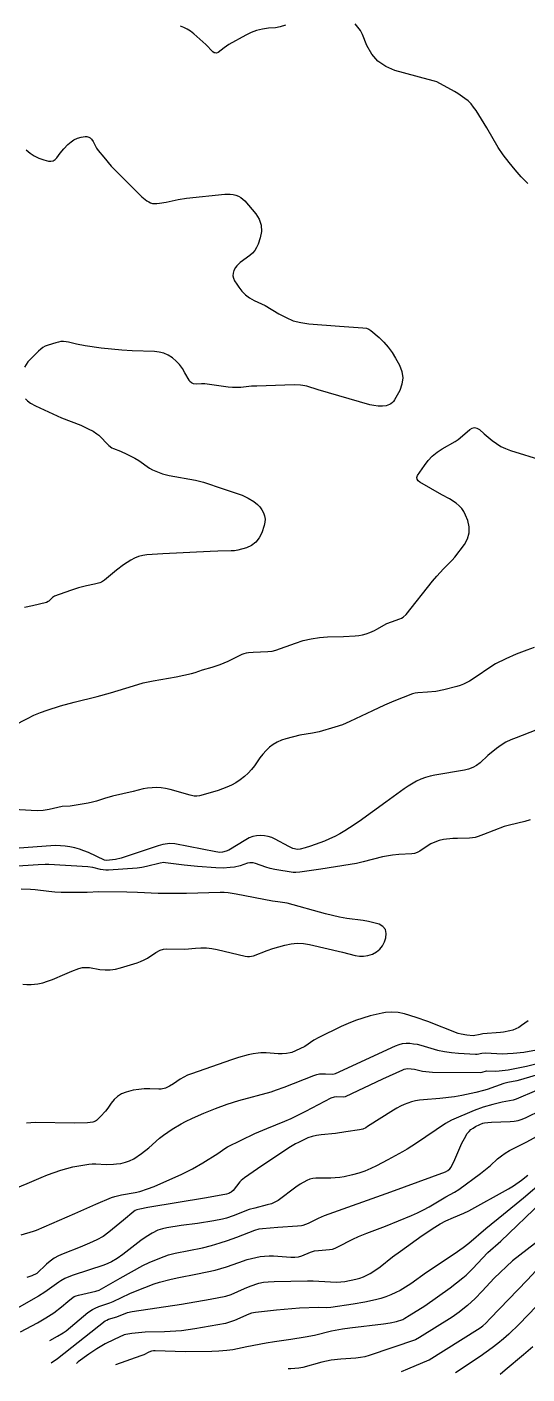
# Model space of a CAD drawing. Header units: centimetres. Extents: x 0 to 1311401, y -389375 to 85618.
# Drawn here: x 693938 to 698525, y -281712 to -269352 of the extents above; entities that cross this region are included whole.
import ezdxf

# ---------------------------------------------------------------- set-up
doc = ezdxf.new("R2010")
doc.units = ezdxf.units.CM
doc.header["$LTSCALE"] = 4
doc.layers.add('CURVAS-INTERMEDIARIAS', color=39, linetype='Continuous')
doc.layers.add('CURVAS-MESTRA', color=34, linetype='Continuous')

msp = doc.modelspace()

# ---------------------------------------------------------------- linework, layer by layer
at = {"layer": 'CURVAS-INTERMEDIARIAS'}
for points, elevation in [([(693931.601, -270478.854), (693967.34, -270509.455), (694005.556, -270535.759), (694047.486, -270555.615), (694091.892, -270571.175), (694134.73, -270582.381), (694157.714, -270583.707), (694178.779, -270580.006), (694196.979, -270568.773), (694213.278, -270552.517), (694243.381, -270510.747), (694276.427, -270471.263), (694312.361, -270431.34), (694342.037, -270405.159), (694368.057, -270387.253), (694400.486, -270373.55), (694435.195, -270364.018), (694470.453, -270358.156), (694488.07, -270358.308), (694504.303, -270361.894), (694518.439, -270370.627), (694531.192, -270382.793), (694545.426, -270403.016), (694558.478, -270426.73), (694575.644, -270463.569), (694591.045, -270485.812), (694641.648, -270547.88), (694711.658, -270629.161), (694785.954, -270706.551), (694991.571, -270909.485), (695021.598, -270935.453), (695037.865, -270946.758), (695054.77, -270957.238), (695072.542, -270965.162), (695090.802, -270970.724), (695109.784, -270972.76), (695129.241, -270972.442), (695152.064, -270969.867), (695214.2, -270960.658), (695325.948, -270935.142), (695401.097, -270921.871), (695751.937, -270886.384), (695803.154, -270886.083), (695828.431, -270889.698), (695853.555, -270895.19), (695877.243, -270904.176), (695899.324, -270915.663), (695918.995, -270930.921), (695937.056, -270948.699), (696035.79, -271065.366), (696066.715, -271116.928), (696085.934, -271170.687), (696087.605, -271227.761), (696077.59, -271287.036), (696057.447, -271345.889), (696043.914, -271375.862), (696027.164, -271403.447), (696005.576, -271427.432), (695980.779, -271449.031), (695892.465, -271513.829), (695876.872, -271527.52), (695862.75, -271542.415), (695850.826, -271559.124), (695835.173, -271587.571), (695827.931, -271611.419), (695825.653, -271634.947), (695830.816, -271658.025), (695840.943, -271680.784), (695862.369, -271713.322), (695880.2, -271740.412), (695909.554, -271777.596), (695942.338, -271810.753), (695980.282, -271837.868), (696021.648, -271860.944), (696123.564, -271906.879), (696249.385, -271985.211), (696313.974, -272019.295), (696380.724, -272046.836), (696450.716, -272064.558), (696522.878, -272075.747), (696805.203, -272098.166), (697019.445, -272111.831), (697052.82, -272116.495), (697073.596, -272123.575), (697091.812, -272135.798), (697166.926, -272202.008), (697210.475, -272244.541), (697250.854, -272289.64), (697286.446, -272338.598), (697318.856, -272390.131), (697355.464, -272455.482), (697376.675, -272513.277), (697385.916, -272571.122), (697377.204, -272629.046), (697356.522, -272687.029), (697308.999, -272773.733), (697299.798, -272787.165), (697289.184, -272799.09), (697276.479, -272808.723), (697262.352, -272816.836), (697231.066, -272827.314), (697198.331, -272831.373), (697160.648, -272831.325), (697118.495, -272826.56), (697082.504, -272818.554), (696608.366, -272682.436), (696506.205, -272648.415), (696469.348, -272640.767), (696448.083, -272638.086), (696389.072, -272635.812), (696045.091, -272646.62), (695996.611, -272649.28), (695900.038, -272659.082), (695861.296, -272660.49), (695822.581, -272659.39), (695784.031, -272655.584), (695569.404, -272627.203), (695538.555, -272626.371), (695492.194, -272628.916), (695466.397, -272625.479), (695453.342, -272621.476), (695447.458, -272618.109), (695432.247, -272604.05), (695424.518, -272592.508), (695387.372, -272524.634), (695363.25, -272486.389), (695336.329, -272450.516), (695305.21, -272418.224), (695271.298, -272388.316), (695233.407, -272364.372), (695193.814, -272345.86), (695151.403, -272335.301), (695107.124, -272330.031), (694902.905, -272324.208), (694808.369, -272318.483), (694714.083, -272309.542), (694619.971, -272298.453), (694472.832, -272277.815), (694392.357, -272262.029), (694319.794, -272244.015), (694296.326, -272239.762), (694272.838, -272237.816), (694249.313, -272239.308), (694225.767, -272243.108), (694202.299, -272249.061), (694132.858, -272270.167), (694106.287, -272281.293), (694084.1, -272293.32), (694063.823, -272308.335), (694044.81, -272325.346), (693973.87, -272398.523), (693947.452, -272425.771), (693914.148, -272472.91)], 77837.651), ([(693924.731, -272764.441), (693941.561, -272782.519), (693971.681, -272804.42), (694017.25, -272829.538), (694254.739, -272937.333), (694431.211, -273005.805), (694499.534, -273038.329), (694544.536, -273061.802), (694580.062, -273084.063), (694596.252, -273097.32), (694688.732, -273191.599), (694715.363, -273213.24), (694730.494, -273221.143), (694796.059, -273245.445), (694855.128, -273270.949), (694927.95, -273307.649), (694962.579, -273329.115), (695062.545, -273398.831), (695090.352, -273415.146), (695119.468, -273428.986), (695149.455, -273441.183), (695180.328, -273451.325), (695243.049, -273467.865), (695482.671, -273509.619), (695555.998, -273527.885), (695604.059, -273542.975), (695693.063, -273574.697), (695855.622, -273628.559), (695912.182, -273649.322), (695966.661, -273674.212), (696017.565, -273705.789), (696052.696, -273733.814), (696074.278, -273756.013), (696092.136, -273781.304), (696107.518, -273808.652), (696117.134, -273837.853), (696122.253, -273867.318), (696120.608, -273897.186), (696114.457, -273927.306), (696092.579, -273994.068), (696068.993, -274040.61), (696038.61, -274080.109), (695998.03, -274109.029), (695950.644, -274130.895), (695873.122, -274151.796), (695842.843, -274157.261), (695812.212, -274160.076), (695688.203, -274161.983), (695616.792, -274164.675), (695185.406, -274186.572), (695038.609, -274196.898), (694999.552, -274202.809), (694961.577, -274212.132), (694925.251, -274226.575), (694890.016, -274244.442), (694823.03, -274288.035), (694759.605, -274336.654), (694648.943, -274428.45), (694621.516, -274446.512), (694606.499, -274452.972), (694558.334, -274466.048), (694483.892, -274481.417), (694410.113, -274499.067), (694337.843, -274522.154), (694189.125, -274575.807), (694171.865, -274585.794), (694139.775, -274619.779), (694133.007, -274624.924), (694117.267, -274631.675), (693988.465, -274663.375), (693914.723, -274678.022)], 77837.651), ([(698590.241, -275045.781), (698522.092, -275069.66), (698424.495, -275106.626), (698328.877, -275148.468), (698236.493, -275196.614), (698192.09, -275223.784), (698049.775, -275320.193), (697996.501, -275353.69), (697940.883, -275382.103), (697911.667, -275392.953), (697881.737, -275402.121), (697760.737, -275433.447), (697686.866, -275448.577), (697611.826, -275456.041), (697523.413, -275461.289), (697497.919, -275464.658), (697473.137, -275470.925), (697302.357, -275538.614), (697218.154, -275574.73), (697107.243, -275625.95), (696899.679, -275725.541), (696831.954, -275754.92), (696761.84, -275778.021), (696616.547, -275818.066), (696557.754, -275830.416), (696498.347, -275839.937), (696439.355, -275851.551), (696313.626, -275882.856), (696272.597, -275896.369), (696233.419, -275913.416), (696196.991, -275935.765), (696162.405, -275961.637), (696130.805, -275991.597), (696101.208, -276023.275), (696074.623, -276057.517), (696024.067, -276131.559), (695996.913, -276166.415), (695966.645, -276198.598), (695934.293, -276229.007), (695893.615, -276260.646), (695854.964, -276286.415), (695813.878, -276308.086), (695771.168, -276327.025), (695691.756, -276356.79), (695619.305, -276380.31), (695521.235, -276406.669), (695496.155, -276409.668), (695470.797, -276409.12), (695433.488, -276402.107), (695249.958, -276348.031), (695209.85, -276338.728), (695169.443, -276332.573), (695128.605, -276331.172), (695087.468, -276332.918), (695042.562, -276337.465), (695005.108, -276343.146), (694913.442, -276367.535), (694721.931, -276410.507), (694648.007, -276431.353), (694574.874, -276454.889), (694537.938, -276465.175), (694500.523, -276473.498), (694335.204, -276500.753), (694262.031, -276506.181), (694140.601, -276533.688), (694086.995, -276542.699), (694032.634, -276543.453), (693650.207, -276522.785)], 77638.323), ([(698604.443, -275805.274), (698424.504, -275873.551), (698376.988, -275893.214), (698331.028, -275915.698), (698287.391, -275942.401), (698245.3, -275971.924), (698164.523, -276036.463), (698094.114, -276102.592), (698061.533, -276127.71), (698026.265, -276148.165), (697988.786, -276161.665), (697949.6, -276171.018), (697678.78, -276217.565), (697635.417, -276226.927), (697592.888, -276238.845), (697551.64, -276254.588), (697511.217, -276272.885), (697433.809, -276316.773), (697396.805, -276341.418), (697229.585, -276466.105), (696984.223, -276641.942), (696897.35, -276700.856), (696852.609, -276728.267), (696807.225, -276754.658), (696760.816, -276779.137), (696713.718, -276802.079), (696665.57, -276822.75), (696539.086, -276869.716), (696490.923, -276884.161), (696444.971, -276895.518), (696417.612, -276898.451), (696390.393, -276894.427), (696377.002, -276890.16), (696338.565, -276873.179), (696215.435, -276805.134), (696183.082, -276790.443), (696149.848, -276779.257), (696115.284, -276773.35), (696079.828, -276770.956), (696044.492, -276774.221), (696010.193, -276781.092), (695977.421, -276793.363), (695945.685, -276809.24), (695790.304, -276904.067), (695765.967, -276914.238), (695731.216, -276923.498), (695706.905, -276925.241), (695669.992, -276920.531), (695292.781, -276848.358), (695248.765, -276844.404), (695226.795, -276845.982), (695183.015, -276854.416), (695139.828, -276866.334), (694802.392, -276979.164), (694749.687, -276991.037), (694668.977, -277001.052), (694649.27, -276996.682), (694501.121, -276927.523), (694460.162, -276910.31), (694418.492, -276895.306), (694375.783, -276883.617), (694332.372, -276874.14), (694288.335, -276868.054), (694244.201, -276864.189), (694199.892, -276863.688), (694155.484, -276865.428), (693782.779, -276894.627)], 77538.659), ([(698551.842, -276627.995), (698504.666, -276640.99), (698363.756, -276674.974), (698314.989, -276689.064), (698219.606, -276723.977), (698125.28, -276762.389), (698075.206, -276780.698), (698049.794, -276788.075), (698024.101, -276793.616), (697997.956, -276796.399), (697887.873, -276796.986), (697845.202, -276798.814), (697757.29, -276808.806), (697717.546, -276817.884), (697679.191, -276830.421), (697642.949, -276848.143), (697608.097, -276869.313), (697539.954, -276915.926), (697516.786, -276927.447), (697492.436, -276935.436), (697467.014, -276938.747), (697350.2, -276943.675), (697289.822, -276950.392), (697200.179, -276967.675), (697021.652, -277012.944), (696961.813, -277026.398), (696901.561, -277037.861), (696633.365, -277079.207), (696440.481, -277106.56), (696405.289, -277109.709), (696378.893, -277108.857), (696210.094, -277081.806), (696169.777, -277072.697), (696130.067, -277061.238), (696032.771, -277027.052), (696012.426, -277021.753), (696001.993, -277020.678), (695980.881, -277021.228), (695960.215, -277025.184), (695893.274, -277047.847), (695840.713, -277059.98), (695802.452, -277065.035), (695736.907, -277069.104), (695671.255, -277067.448), (695503.544, -277055.252), (695378.995, -277042.688), (695209.59, -277020.784), (695192.763, -277019.926), (695159.352, -277025.279), (695032.868, -277055.512), (694990.371, -277063.422), (694947.516, -277069.098), (694686.727, -277088.663), (694661.565, -277089.084), (694636.502, -277086.775), (694611.65, -277082.337), (694542.331, -277064.811), (694495.489, -277057.173), (694138.653, -277037.716), (694105.623, -277037.331), (694039.561, -277039.755), (693808.907, -277055.409)], 77438.995), ([(693899.246, -278136.388), (693938.174, -278138.693), (693977.466, -278137.934), (694037.945, -278130.78), (694083.354, -278121.755), (694127.62, -278108.222), (694171.124, -278091.679), (694283.792, -278042.527), (694348.161, -278016.45), (694414.838, -277991.326), (694446.253, -277983.001), (694478.693, -277980.874), (694511.515, -277983.095), (694607.429, -277998.975), (694655.09, -278003.876), (694702.434, -278004.188), (694749.328, -277997.607), (694795.906, -277986.426), (694947.22, -277938.087), (694980.476, -277925.885), (695012.86, -277911.88), (695043.945, -277895.193), (695120.747, -277845.811), (695160.925, -277823.901), (695189.319, -277814.156), (695219.16, -277810.901), (695384.511, -277812.384), (695484.144, -277803.462), (695533.768, -277800.921), (695583.165, -277801.693), (695632.237, -277807.463), (695681.084, -277816.535), (695940.195, -277878.875), (695959.534, -277881.829), (695978.743, -277882.417), (695997.723, -277879.467), (696016.563, -277874.149), (696140.071, -277827.435), (696194.279, -277808.745), (696304.165, -277775.862), (696361.536, -277764.739), (696417.749, -277759.554), (696474.116, -277762.759), (696530.575, -277771.555), (696831.836, -277842.075), (696948.555, -277870.859), (696987.169, -277876.896), (697025.484, -277878.186), (697063.391, -277872.356), (697107.087, -277859.437), (697143.189, -277839.622), (697174.333, -277814.99), (697198.059, -277783.16), (697216.839, -277746.504), (697229.918, -277709.494), (697232.794, -277669.121), (697225.062, -277634.105), (697201.42, -277607.148), (697167.19, -277585.552), (697118.789, -277572.306), (697070.023, -277560.816), (697020.72, -277551.963), (696871.449, -277531.731), (696805.565, -277520.353), (696740.311, -277505.838), (696675.465, -277489.229), (696323.353, -277390.193), (696237.9, -277380.399), (696188.923, -277373.127), (695856.442, -277307.898), (695783.691, -277297.046), (695747.009, -277294.487), (695710.244, -277294.244), (695399.73, -277301.97), (695271.238, -277303.514), (695142.749, -277301.522), (694950.72, -277292.315), (694854.607, -277290.191), (694598.508, -277287.768), (694491.517, -277292.575), (694250.291, -277292.868), (694194.087, -277290.322), (694138.049, -277285.282), (694013.259, -277269.795), (693970.227, -277266.002), (693883.827, -277263.696)], 77339.331), ([(698533.68, -278470.817), (698473.066, -278515.192), (698448.445, -278531.066), (698422.866, -278544.889), (698395.833, -278555.605), (698367.835, -278564.248), (698309.957, -278575.754), (698280.707, -278579.432), (698119.765, -278591.939), (698095.298, -278595.893), (698031.039, -278610.072), (697973.87, -278604.185), (697920.094, -278594.253), (697893.914, -278586.468), (697613.784, -278476.058), (697506.815, -278439.264), (697400.776, -278407.801), (697343.247, -278395.584), (697284.577, -278391.68), (697225.754, -278395.461), (697196.687, -278400.126), (697086.449, -278426.245), (697017.821, -278445.585), (696950.255, -278467.839), (696884.295, -278494.463), (696819.408, -278524.002), (696614.108, -278625.713), (696570.12, -278649.98), (696486.584, -278705.699), (696442.063, -278728.844), (696368.398, -278761.626), (696352.524, -278765.809), (696317.559, -278771.016), (696280.181, -278774.42), (696242.663, -278773.642), (696130.534, -278765.611), (696083.138, -278765.908), (696059.453, -278767.442), (696012.427, -278773.695), (695966.109, -278783.911), (695878.866, -278808.388), (695813.182, -278829.732), (695447.038, -278956.151), (695410.898, -278970.516), (695375.853, -278986.969), (695342.461, -279006.544), (695280.739, -279049.954), (695245.718, -279071.762), (695207.675, -279087.712), (695167.582, -279096.979), (695147.14, -279098.676), (695065.244, -279096.239), (695014.123, -279096.568), (694963.419, -279100.236), (694913.321, -279108.912), (694846.574, -279125.966), (694806.376, -279142.662), (694769.695, -279164.134), (694738.286, -279192.781), (694710.404, -279226.205), (694678.284, -279272.64), (694658.066, -279299.027), (694613.804, -279348.702), (694575.322, -279386.452), (694565.331, -279393.08), (694542.594, -279401.225), (694517.933, -279404.971), (694493.038, -279406.636), (694376.327, -279408.867), (694013.202, -279404.798), (693972.967, -279405.728), (693932.988, -279410.151)], 77339.331), ([(693883.386, -280434.544), (693996.826, -280401.457), (694026.301, -280391.131), (694377.657, -280240.241), (694569.66, -280153.952), (694714.141, -280093.77), (694744.059, -280083.729), (694805.375, -280068.591), (694931.002, -280046.177), (694972.59, -280036.446), (695044.048, -280013.908), (695103.972, -279990.993), (695359.479, -279877.606), (695457.564, -279830.311), (695551.616, -279775.44), (695687.973, -279688.511), (695751.462, -279644.1), (695777.739, -279627.872), (696027.301, -279505.35), (696137.135, -279457.823), (696304.527, -279392.619), (696361.546, -279366.776), (696497.058, -279299.789), (696728.251, -279178.881), (696758.234, -279168.213), (696773.937, -279166.38), (696841.607, -279169.737), (696859.501, -279165.207), (697201.713, -279003.964), (697384.431, -278919.872), (697399.044, -278914.503), (697413.926, -278910.695), (697429.216, -278909.232), (697460.513, -278911.039), (697491.68, -278916.137), (697566.144, -278932.859), (697596.342, -278937.707), (697626.804, -278940.475), (697657.434, -278941.835), (698093.735, -278945.727), (698114.551, -278942.386), (698152.236, -278930.901), (698230.988, -278932.038), (698270.239, -278929.304), (698351.691, -278919.771), (698520.42, -278886.283), (698618.603, -278863.867)], 77140.003), ([(698803.611, -278912.794), (698465.852, -279013.27), (698431.783, -279021.532), (698349.549, -279037.985), (698313.309, -279047.244), (698158.03, -279100.424), (698124.112, -279110.883), (698055.348, -279128.597), (697925.325, -279156.534), (697858.43, -279168.138), (697723.448, -279183.474), (697573.974, -279194.957), (697537.567, -279199.249), (697501.58, -279205.494), (697466.228, -279214.664), (697431.29, -279225.765), (697397.212, -279239.447), (697363.844, -279254.557), (697331.536, -279271.83), (697299.946, -279290.542), (697062.243, -279442.031), (697045.053, -279451.971), (697017.779, -279463.879), (696989.02, -279471.267), (696863.778, -279491.32), (696766.826, -279504.163), (696636.007, -279517.865), (696594.92, -279524.172), (696554.581, -279533.18), (696515.376, -279546.26), (696476.918, -279562.042), (696427.178, -279586.169), (696402.135, -279599.502), (696353.586, -279628.927), (696090.728, -279802.04), (695934.121, -279910.424), (695903.826, -279935.233), (695890.33, -279949.372), (695828.124, -280029.088), (695811.96, -280042.308), (695799.585, -280049.772), (695789.053, -280054.881), (695766.581, -280061.646), (695584.275, -280096.264), (695046.13, -280184.763), (694972.574, -280197.913), (694944.33, -280206.298), (694931.263, -280213.006), (694919.391, -280221.647), (694824.791, -280301.38), (694689.378, -280411.783), (694635.855, -280449.866), (694577.844, -280480.695), (694510.677, -280510.613), (694424.996, -280546.942), (694269.148, -280609.292), (694227.992, -280628.376), (694188.617, -280650.272), (694151.909, -280676.39), (694116.962, -280705.317), (694028.615, -280788.454), (693981.588, -280810.68), (693935.715, -280825.67)], 77040.339), ([(698611.542, -279110.232), (698425.975, -279190.818), (698397.1, -279199.765), (698297.98, -279218.258), (698209.79, -279237.989), (698122.972, -279262.251), (698038.534, -279293.824), (697831.953, -279382.336), (697777.428, -279412.45), (697510.162, -279593.627), (697425.231, -279648.389), (697381.841, -279674.246), (697249.147, -279747.652), (697144.105, -279802.267), (697090.671, -279827.303), (697036.307, -279849.856), (696980.541, -279868.694), (696923.847, -279885.04), (696847.461, -279902.705), (696806.621, -279909.321), (696765.403, -279912.887), (696723.929, -279914.429), (696587.901, -279915.342), (696559.191, -279918.127), (696531.384, -279924.423), (696505.228, -279935.768), (696445.032, -279970.744), (696404.489, -279998.637), (696241.448, -280119.028), (696218.552, -280133.579), (696180.972, -280149.321), (696141.691, -280160.835), (696027.41, -280188.923), (695977.179, -280203.423), (695830.603, -280259.802), (695768.112, -280280.753), (695730.268, -280291.398), (695653.13, -280306.877), (695501.717, -280329.687), (695352.747, -280348.652), (695222.267, -280369.35), (695180.233, -280378.43), (695139.501, -280391.978), (695085.024, -280420.247), (695032.427, -280451.893), (694982.433, -280487.496), (694817.562, -280613.843), (694765.133, -280650.669), (694714.739, -280681.577), (694679.524, -280699.336), (694643.124, -280714.343), (694360.849, -280806.509), (694321.765, -280819.804), (694283.928, -280835.68), (694248.458, -280856.301), (694229.436, -280869.297), (694101.484, -280962.025), (694043.236, -280997.593), (693642.463, -281223.648)], 76940.675), ([(693879.36, -281324.28), (694033.195, -281243.306), (694111.439, -281197.586), (694184.618, -281149.491), (694254.235, -281096.371), (694313.962, -281047.251), (694344.954, -281019.601), (694370.981, -281001.928), (694390.224, -280993.168), (694410.518, -280987.218), (694568.873, -280952.726), (694601.397, -280941.747), (694793.643, -280831.473), (695002.03, -280717.714), (695057.723, -280689.882), (695156.015, -280648.22), (695236.084, -280619.175), (695296.328, -280602.43), (695547.794, -280552.674), (695629.951, -280532.852), (695710.755, -280508.057), (695776.471, -280485.665), (695864.251, -280454.821), (696028.963, -280392.66), (696067.38, -280381.107), (696097.028, -280376.478), (696240.211, -280364.704), (696420.332, -280353.824), (696454.907, -280349.629), (696471.786, -280345.49), (696521.033, -280327.374), (696610.83, -280282.318), (696665.45, -280258.433), (697275.764, -280040.665), (697775.704, -279856.55), (697797.591, -279844.995), (697816.884, -279828.339), (697828.412, -279813.827), (697862.713, -279744.606), (697927.301, -279595.146), (697949.688, -279549.497), (697976.661, -279506.399), (697992.573, -279486.97), (698010.113, -279469.433), (698030.083, -279454.706), (698051.66, -279441.867), (698090.292, -279422.672), (698119.554, -279411.08), (698134.797, -279407.297), (698166.141, -279402.759), (698197.821, -279400.249), (698368.896, -279394.559), (698407.017, -279391.029), (698444.436, -279384.552), (698480.817, -279373.647), (698516.499, -279359.785), (698655.54, -279292.021)], 76841.011), ([(694160.103, -281610.51), (694160.828, -281610.06), (694217.01, -281569.437), (694655.078, -281225.357), (694670.06, -281216.509), (694686.123, -281209.544), (694763.432, -281186.282), (694860.348, -281148.825), (694902.941, -281138.753), (695355.354, -281069.953), (695618.249, -281024.497), (695762.024, -280996.84), (695810.04, -280980.888), (695932.54, -280927.065), (695984.655, -280905.718), (696063.497, -280879.203), (696106.434, -280869.295), (696150.43, -280864.905), (696204.887, -280862.588), (696510.677, -280857.172), (696563.808, -280857.701), (696722.964, -280867.597), (696779.834, -280868.189), (696816.258, -280866.271), (696852.443, -280861.644), (696955.364, -280840.63), (696989.801, -280831.362), (697023.4, -280819.994), (697055.754, -280805.436), (697087.27, -280788.777), (697147.392, -280749.866), (697176.141, -280728.541), (697289.712, -280637.404), (697362.703, -280583.467), (697562.782, -280441.924), (697678.261, -280364.437), (697728.401, -280333.198), (697780.966, -280306.228), (697850.497, -280274.486), (697945.032, -280237.086), (697991.188, -280216.057), (698355.847, -280013.068), (698401.625, -279985.696), (698474.707, -279934.452), (698532.691, -279888.618)], 76641.682), ([(698678.287, -279938.739), (698490.781, -280097.097), (698308.292, -280247.828), (698146.328, -280378.463), (697989.707, -280513.539), (697937.755, -280554.254), (697856.589, -280611.13), (697602.73, -280779.307), (697459.834, -280883.585), (697411.251, -280916.104), (697360.001, -280944.24), (697320.904, -280963.532), (697275.602, -280984.049), (697229.554, -281002.513), (697182.389, -281017.913), (697134.469, -281031.258), (697037.239, -281053.455), (696930.11, -281072.181), (696725.796, -281102.157), (696688.794, -281104.019), (696611.074, -281101.471), (696438.88, -281108.333), (696226.643, -281126.061), (696033.182, -281146.609), (695996.181, -281154.005), (695972.353, -281161.746), (695841.537, -281219.931), (695786.855, -281240.094), (695758.681, -281247.438), (695477.999, -281296.41), (695354.689, -281315.604), (695199.611, -281324.339), (695020.963, -281329.218), (694960.051, -281332.734), (694899.519, -281340.395), (694844.578, -281349.393), (694828.898, -281353.621), (694736.836, -281394.479), (694656.711, -281434.855), (694579.916, -281481.237), (694505.562, -281531.193), (694409.034, -281601.721), (694390.98, -281616.221)], 76542.018), ([(694753.701, -281625.192), (694984.596, -281542.967), (695012.641, -281531.819), (695059.368, -281508.636), (695082.433, -281500.471), (695098.47, -281497.544), (695114.753, -281496.852), (695388.962, -281503.948), (695635.071, -281502.732), (695698.522, -281500.616), (695771.547, -281494.179), (695824.675, -281486.66), (695955.959, -281458.591), (696132.951, -281424.816), (696208.006, -281413.26), (696358.638, -281393.254), (696490.981, -281371.137), (696573.897, -281354.01), (696731.094, -281316.892), (696832.476, -281296.912), (696900.683, -281287.425), (697209.474, -281252.807), (697268.757, -281243.568), (697326.92, -281228.872), (697384.07, -281210.33), (697404.825, -281200.349), (697445.025, -281176.345), (697585.807, -281085.602), (697704.853, -281005.206), (697820.284, -280919.693), (697934.502, -280829.993), (697965.155, -280803.517), (698023.19, -280746.929), (698166.156, -280596.398), (698283.06, -280493.695), (698659.213, -280133.152)], 76442.354), ([(698659.05, -280466.735), (698391.075, -280673.149), (698222.689, -280832.85), (698114.013, -280950.877), (698047.919, -281019.273), (697977.632, -281083.368), (697935.802, -281118.067), (697903.594, -281143.08), (697836.567, -281189.585), (697538.319, -281377.942), (697501.91, -281396.899), (697075.481, -281541.544), (697036.299, -281552.956), (696996.292, -281560.992), (696955.759, -281566.387), (696815.415, -281576.071), (696728.543, -281585.87), (696643.088, -281604.343), (696466.916, -281652.499), (696431.502, -281658.606), (696359.438, -281663.236), (696332.351, -281664.237)], 76342.69), ([(698690.025, -281005.748), (698453.88, -281254.436), (698358.905, -281347.224), (698308.751, -281390.662), (698257.248, -281432.625), (698204.285, -281472.839), (698096.223, -281550.277), (697867.795, -281702.213)], 76143.362), ([(698278.645, -281712.374), (698324.483, -281675.006), (698492.399, -281533.927), (698577.257, -281459.531)], 76043.698)]:
    msp.add_lwpolyline(points, dxfattribs=dict(at, elevation=elevation))
at = {"layer": 'CURVAS-MESTRA'}
for points, elevation in [([(696308.357, -269335.378), (696261.805, -269352.016), (696217.794, -269359.232), (696152.021, -269364.263), (696097.724, -269372.021), (696044.788, -269384.318), (695993.904, -269403.399), (695944.393, -269427.001), (695790.194, -269514.171), (695747.132, -269543.575), (695691.845, -269586.927), (695677.903, -269591.355), (695662.833, -269590.305), (695655.787, -269587.96), (695643.463, -269579.4), (695577.813, -269513.802), (695524.425, -269463.027), (695468.579, -269414.97), (695437.835, -269392.001), (695408.664, -269373.195), (695377.811, -269357.29), (695345.828, -269343.336)], 77737.987), ([(698531.145, -270789.721), (698470.924, -270728.531), (698414.614, -270663.726), (698360.907, -270596.514), (698307.175, -270524.827), (698260.003, -270456.805), (698156.168, -270277.545), (698056.623, -270117.31), (698034.728, -270086.328), (698010.752, -270057.281), (697983.623, -270031.149), (697954.403, -270006.952), (697891.334, -269963.764), (697858.674, -269943.928), (697697.246, -269855.897), (697675.123, -269848.264), (697617.349, -269835.445), (697312.318, -269750.88), (697229.575, -269714.669), (697157.446, -269666.534), (697101.232, -269600.5), (697055.633, -269522.532), (697014.342, -269421.238), (696995.985, -269385.588), (696974.055, -269352.815), (696946.757, -269324.362)], 77737.987), ([(693684.427, -275829.488), (693941.872, -275695.723), (694000.924, -275666.556), (694062.038, -275642.026), (694121.98, -275620.605), (694245.131, -275580.544), (694370.363, -275547.597), (694580.651, -275496.468), (694703.699, -275461.243), (694915.28, -275396.144), (695005.068, -275371.275), (695096.275, -275352.223), (695307.642, -275314.124), (695447.455, -275284.215), (695481.969, -275275.245), (695549.428, -275251.979), (695636.258, -275227.375), (695711.287, -275201.037), (695784.843, -275171.093), (695910.926, -275108.081), (695930.266, -275100.768), (695950.313, -275095.663), (695970.82, -275092.022), (696012.618, -275088.005), (696148.17, -275083.579), (696185.647, -275079.423), (696221.863, -275068.974), (696400.335, -275004.581), (696472.443, -274982.7), (696545.4, -274965.385), (696619.664, -274954.929), (696694.776, -274949.049), (696840.248, -274944.306), (696946.934, -274938.896), (696982.015, -274934.927), (697016.554, -274928.678), (697050.295, -274919.008), (697083.505, -274907.061), (697124.609, -274889.133), (697148.016, -274877.584), (697238.379, -274825.508), (697280.704, -274809.042), (697358.03, -274782.723), (697374.05, -274775.223), (697389.022, -274766.262), (697414.82, -274742.477), (697657.484, -274438.409), (697697.871, -274389.741), (697758.052, -274324.226), (697837.502, -274244.483), (697861.507, -274215.704), (697949.975, -274100.522), (697977.884, -274048.627), (697994.285, -273995.113), (697993.414, -273939.139), (697981.036, -273881.536), (697961.306, -273831.15), (697945.402, -273799.277), (697926.252, -273769.947), (697902.237, -273744.461), (697874.973, -273721.527), (697814.546, -273680.934), (697742.318, -273643.432), (697540.846, -273528.415), (697526.915, -273516.974), (697517.559, -273501.563), (697515.21, -273484.539), (697520.988, -273468.346), (697582.862, -273374.623), (697617.347, -273329.76), (697655.452, -273288.779), (697698.989, -273253.624), (697746.155, -273222.354), (697865.931, -273154.69), (697893.106, -273137.28), (697912.002, -273122.223), (697999.07, -273044.637), (698021.149, -273032.925), (698043.196, -273027.966), (698065.185, -273033.143), (698087.142, -273045.083), (698131.445, -273084.41), (698205.574, -273146.517), (698244.218, -273174.836), (698284.611, -273199.941), (698327.615, -273220.239), (698372.366, -273237.332), (698669.26, -273330.447)], 77737.987), ([(693837.328, -280006.774), (693940.685, -279964.405), (694069.024, -279907.668), (694125.447, -279884.887), (694248.741, -279841.305), (694303.352, -279825.152), (694358.764, -279812.015), (694414.714, -279800.903), (694505.44, -279786.708), (694537.392, -279784.147), (694569.431, -279784.024), (694665.89, -279788.502), (694730.283, -279786.55), (694758.47, -279784.621), (694800.188, -279778.847), (694840.794, -279769.432), (694879.741, -279754.571), (694917.575, -279736.08), (694988.876, -279689.757), (695054.914, -279636.208), (695153.525, -279548.916), (695190.689, -279519.233), (695268.943, -279465.063), (695351.073, -279416.686), (695393.261, -279394.539), (695456.699, -279363.628), (695560.562, -279317.096), (695666.183, -279274.709), (695773.469, -279236.806), (695882.333, -279203.694), (696176.324, -279121.353), (696228.164, -279105.388), (696296.195, -279080.778), (696570.225, -278973.275), (696596.055, -278965.012), (696622.253, -278959.036), (696648.996, -278956.476), (696676.108, -278956.193), (696744.104, -278960.471), (696769.111, -278953.262), (697319.022, -278700.693), (697350.792, -278688.966), (697383.155, -278680.613), (697416.416, -278677.331), (697450.279, -278677.433), (697484.389, -278681.351), (697518.209, -278686.787), (697551.578, -278694.501), (697704.428, -278739.029), (697767.125, -278753.011), (697830.686, -278762.318), (697894.81, -278768.516), (698053.341, -278777.901), (698066.467, -278777.619), (698111.18, -278768.253), (698139.844, -278765.551), (698302.064, -278773.013), (698344.313, -278772.485), (698396.787, -278769.001), (698496.05, -278757.801), (698611.391, -278737.308)], 77239.667), ([(694147.734, -281404.506), (694216.734, -281366.139), (694270.315, -281333.063), (694296.138, -281314.36), (694497.197, -281148.522), (694539.512, -281119.051), (694562.34, -281107.173), (694596.149, -281092.803), (694634.886, -281078.917), (694697.151, -281059.951), (694729.217, -281047.773), (694880.352, -280974.672), (694933.939, -280952.208), (695103.148, -280885.729), (695155.102, -280868.264), (695247.945, -280845.075), (695315.71, -280830.297), (695502.867, -280793.838), (695662.832, -280758.033), (695715.521, -280743.836), (695767.635, -280727.647), (695880.626, -280688.051), (695958.483, -280662.59), (696037.714, -280641.813), (696077.825, -280634.424), (696118.122, -280629.431), (696158.698, -280628.027), (696199.46, -280629.018), (696359.411, -280640.044), (696393.539, -280640.023), (696427.334, -280635.279), (696460.363, -280626.339), (696539.362, -280593.103), (696575.62, -280582.975), (696613.27, -280577.99), (696713.236, -280570.994), (696739.307, -280565.928), (696764.452, -280557.366), (696788.971, -280546.49), (696927.743, -280473.649), (696978.399, -280450.046), (697056.205, -280418.657), (697227.359, -280354.595), (697465.563, -280258.616), (697520.772, -280234.394), (697574.405, -280206.852), (697626.98, -280177.198), (697779.333, -280086.687), (697859.388, -280042.74), (697898.124, -280018.76), (698098.985, -279871.777), (698145.12, -279835.278), (698189.972, -279797.225), (698255.026, -279738.802), (698289.075, -279710.399), (698324.659, -279684.337), (698362.571, -279661.796), (698522.239, -279582.882), (698705.54, -279482.023)], 76741.346), ([(697373.325, -281689.983), (697430.432, -281664.274), (697627.965, -281580.577), (698070.195, -281304.126), (698095.184, -281287.904), (698118.785, -281269.814), (698146.435, -281244.009), (698185.571, -281201.677), (698524.345, -280852.23), (698647.515, -280717.898)], 76243.026)]:
    msp.add_lwpolyline(points, dxfattribs=dict(at, elevation=elevation))

doc.saveas('drawing.dxf')
